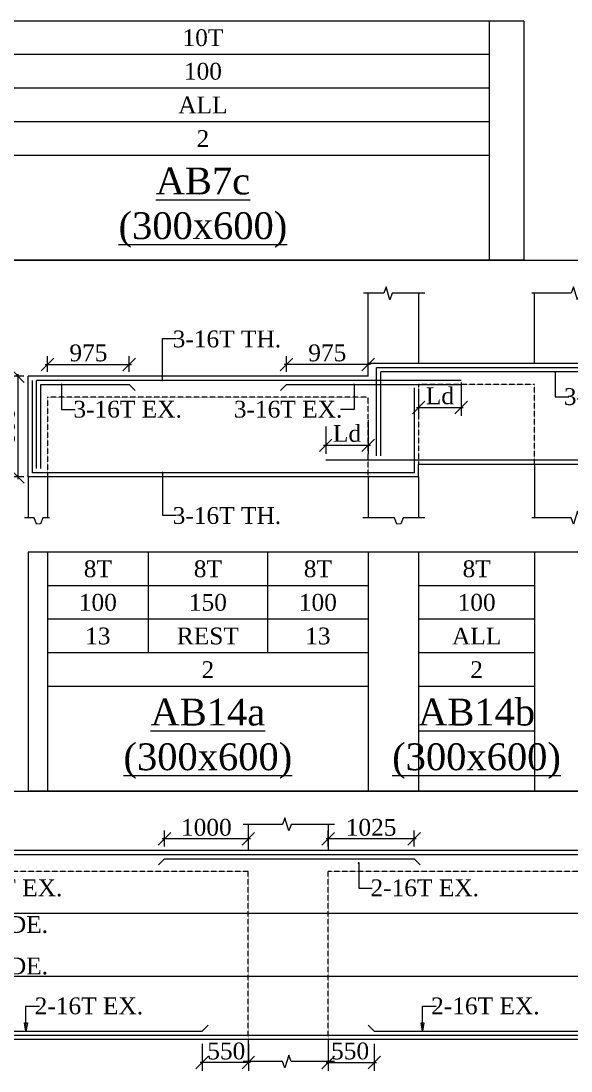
# Model space of a CAD drawing. Header units: inches. Extents: x 11017527 to 11245450, y -2821070 to -2693013.
# Drawn here: x 11070834 to 11077385, y -2780128 to -2767626 of the extents above; entities that cross this region are included whole.
import ezdxf
from ezdxf.enums import TextEntityAlignment as Align

# ---------------------------------------------------------------- set-up
doc = ezdxf.new("R2010")
doc.units = ezdxf.units.IN
doc.header["$LTSCALE"] = 0.5
doc.header["$MEASUREMENT"] = 0
doc.linetypes.add('HIDDEN', pattern=[9.525, 6.35, -3.175])
doc.layers.get('0').update_dxf_attribs({"lineweight": 0})
for name, color, linetype, lineweight in [('S-CUT OUT LINE', 9, 'Continuous', 9), ('S-DIM L.S.', 4, 'Continuous', 9), ('S-L.S.SECTION', 5, 'Continuous', 9), ('S-L.S.SLAB LINE', 8, 'HIDDEN', 5), ('S-L.S.STEEL', 6, 'Continuous', 15), ('S-SECTION MARK', 7, 'Continuous', 0), ('S-SHEET', 251, 'Continuous', 0), ('S-TEXT', 7, 'Continuous', 0), ('S-TEXT L.S. BEAM NO.', 30, 'Continuous', 5), ('S-TEXT. L.S.', 7, 'Continuous', 13)]:
    doc.layers.add(name, color=color, linetype=linetype, lineweight=lineweight)
doc.styles.add('135', font='arial.ttf', dxfattribs={"width": 0.8, "height": 135})
doc.styles.get("Standard").update_dxf_attribs({"font": 'times.ttf'})
doc.styles.add('TEXT', font='times.ttf')
doc.dimstyles.new('75', dxfattribs={"dimtxt": 135, "dimasz": 90, "dimexe": 0.1, "dimexo": 0.03, "dimgap": 0.09, "dimtad": 1, "dimdec": 0, "dimzin": 0, "dimdsep": 46, "dimtxsty": '135', "dimblk": 'ARCHTICK', "dimcen": 0.09, "dimclrd": 256, "dimclre": 256, "dimclrt": 256, "dimadec": 0, "dimazin": 0, "dimtfac": 1, "dimtdec": 0, "dimtofl": 0, "dimtmove": 1, "dimatfit": 3, "dimldrblk": 'DOTSMALL', "dimfxl": 1, "dimtolj": 1, "dimtzin": 0, "dimlwd": -1, "dimlwe": -1, "dimarcsym": 0})
doc.dimstyles.new('SETU_1', dxfattribs={"dimtxt": 200, "dimasz": 150, "dimexe": 100, "dimexo": 50, "dimgap": 35, "dimtad": 1, "dimdec": 0, "dimzin": 0, "dimdsep": 46, "dimtxsty": 'Standard', "dimblk": 'OBLIQUE', "dimcen": 150, "dimdle": 25, "dimclrd": 4, "dimclre": 7, "dimclrt": 256, "dimadec": 0, "dimazin": 0, "dimtfac": 1, "dimtdec": 0, "dimtofl": 0, "dimtmove": 1, "dimatfit": 3, "dimfxl": 1, "dimtolj": 1, "dimtzin": 0, "dimlwd": -1, "dimlwe": 5, "dimarcsym": 1})

# ---------------------------------------------------------------- blocks, each defined once
blk = doc.blocks.new('_Oblique')
at = {"color": 0, "linetype": 'ByBlock', "lineweight": -2}
blk.add_line((-0.5, -0.5), (0.5, 0.5), dxfattribs=at)
blk = doc.blocks.new('*D84')
at = {"layer": 'S-DIM L.S.', "color": 7, "transparency": 16777216}
blk.add_line((11071124, -2771716), (11072149, -2771716), dxfattribs=at)
at = {"layer": 'S-DIM L.S.', "color": 7, "lineweight": 5, "transparency": 16777216}
for p, q in [((11071149, -2771805), (11071149, -2771616)), ((11072124, -2771805), (11072124, -2771616))]:
    blk.add_line(p, q, dxfattribs=at)
at = {"layer": 'S-DIM L.S.', "color": 7, "transparency": 16777216, "xscale": 150, "yscale": 150, "zscale": 150, "rotation": 180}
blk.add_blockref('_Oblique', (11071149, -2771716), dxfattribs=at)
at = {"layer": 'S-DIM L.S.', "color": 7, "transparency": 16777216, "xscale": 150, "yscale": 150, "zscale": 150}
blk.add_blockref('_Oblique', (11072124, -2771716), dxfattribs=at)
at = {"layer": 'S-DIM L.S.', "transparency": 16777216, "insert": (11071637, -2771579), "char_height": 200, "attachment_point": 5, "style": 'TEXT'}
blk.add_mtext('\\A1;975', dxfattribs=at)
blk = doc.blocks.new('*D85')
at = {"layer": 'S-DIM L.S.', "color": 7, "transparency": 16777216}
blk.add_line((11074995, -2771716), (11073970, -2771716), dxfattribs=at)
at = {"layer": 'S-DIM L.S.', "color": 7, "lineweight": 5, "transparency": 16777216}
for p, q in [((11073995, -2771805), (11073995, -2771616)), ((11074970, -2771805), (11074970, -2771616))]:
    blk.add_line(p, q, dxfattribs=at)
at = {"layer": 'S-DIM L.S.', "color": 7, "transparency": 16777216, "xscale": 150, "yscale": 150, "zscale": 150, "rotation": 180}
blk.add_blockref('_Oblique', (11073995, -2771716), dxfattribs=at)
at = {"layer": 'S-DIM L.S.', "color": 7, "transparency": 16777216, "xscale": 150, "yscale": 150, "zscale": 150}
blk.add_blockref('_Oblique', (11074970, -2771716), dxfattribs=at)
at = {"layer": 'S-DIM L.S.', "transparency": 16777216, "insert": (11074482, -2771579), "char_height": 200, "attachment_point": 5, "style": 'TEXT'}
blk.add_mtext('\\A1;975', dxfattribs=at)
blk = doc.blocks.new('_ArchTick')
at = {"color": 0, "linetype": 'ByBlock', "const_width": 0.15}
blk.add_lwpolyline([(-0.5, -0.5), (0.5, 0.5)], dxfattribs=at)
blk = doc.blocks.new('*D93')
at = {"layer": 'S-DIM L.S.', "color": 7, "lineweight": 5, "transparency": 16777216}
for p, q in [((11070869, -2771855), (11070699, -2771855)), ((11070869, -2773055), (11070699, -2773055))]:
    blk.add_line(p, q, dxfattribs=at)
at = {"layer": 'S-DIM L.S.', "color": 6, "transparency": 16777216}
blk.add_line((11070799, -2773080), (11070799, -2771830), dxfattribs=at)
at = {"layer": 'S-DIM L.S.', "color": 6, "transparency": 16777216, "xscale": 150, "yscale": 150, "zscale": 150}
for p, rotation in [((11070799, -2771855), 90), ((11070799, -2773055), 270)]:
    blk.add_blockref('_Oblique', p, dxfattribs=dict(at, rotation=rotation))
at = {"layer": 'S-DIM L.S.', "transparency": 16777216, "insert": (11070662, -2772455), "char_height": 200, "attachment_point": 5, "rotation": 90, "style": 'TEXT'}
blk.add_mtext('\\A1;600', dxfattribs=at)
blk = doc.blocks.new('*D114')
at = {"layer": 'S-DIM L.S.', "color": 7, "lineweight": 5, "transparency": 16777216}
for p, q in [((11072542, -2777453), (11072542, -2777265)), ((11073542, -2777453), (11073542, -2777265))]:
    blk.add_line(p, q, dxfattribs=at)
at = {"layer": 'S-DIM L.S.', "color": 7, "transparency": 16777216}
blk.add_line((11073567, -2777365), (11072517, -2777365), dxfattribs=at)
at = {"layer": 'S-DIM L.S.', "color": 7, "transparency": 16777216, "xscale": 150, "yscale": 150, "zscale": 150, "rotation": 180}
blk.add_blockref('_Oblique', (11072542, -2777365), dxfattribs=at)
at = {"layer": 'S-DIM L.S.', "color": 7, "transparency": 16777216, "xscale": 150, "yscale": 150, "zscale": 150}
blk.add_blockref('_Oblique', (11073542, -2777365), dxfattribs=at)
at = {"layer": 'S-DIM L.S.', "transparency": 16777216, "insert": (11073042, -2777228), "char_height": 200, "attachment_point": 5, "style": 'TEXT'}
blk.add_mtext('\\A1;1000', dxfattribs=at)
blk = doc.blocks.new('*D116')
at = {"layer": 'S-DIM L.S.', "color": 7, "lineweight": 5, "transparency": 16777216}
for p, q in [((11072992, -2779803), (11072992, -2780128)), ((11073542, -2779803), (11073542, -2780128))]:
    blk.add_line(p, q, dxfattribs=at)
at = {"layer": 'S-DIM L.S.', "color": 7, "transparency": 16777216}
blk.add_line((11073567, -2780028), (11072967, -2780028), dxfattribs=at)
at = {"layer": 'S-DIM L.S.', "color": 7, "transparency": 16777216, "xscale": 150, "yscale": 150, "zscale": 150, "rotation": 180}
blk.add_blockref('_Oblique', (11072992, -2780028), dxfattribs=at)
at = {"layer": 'S-DIM L.S.', "color": 7, "transparency": 16777216, "xscale": 150, "yscale": 150, "zscale": 150}
blk.add_blockref('_Oblique', (11073542, -2780028), dxfattribs=at)
at = {"layer": 'S-DIM L.S.', "transparency": 16777216, "insert": (11073279, -2779891), "char_height": 200, "attachment_point": 5, "style": 'TEXT'}
blk.add_mtext('\\A1;550', dxfattribs=at)
blk = doc.blocks.new('*D117')
at = {"layer": 'S-DIM L.S.', "color": 7, "lineweight": 5, "transparency": 16777216}
for p, q in [((11074492, -2777453), (11074492, -2777265)), ((11075517, -2777453), (11075517, -2777265))]:
    blk.add_line(p, q, dxfattribs=at)
at = {"layer": 'S-DIM L.S.', "color": 7, "transparency": 16777216}
blk.add_line((11075542, -2777365), (11074467, -2777365), dxfattribs=at)
at = {"layer": 'S-DIM L.S.', "color": 7, "transparency": 16777216, "xscale": 150, "yscale": 150, "zscale": 150, "rotation": 180}
blk.add_blockref('_Oblique', (11074492, -2777365), dxfattribs=at)
at = {"layer": 'S-DIM L.S.', "color": 7, "transparency": 16777216, "xscale": 150, "yscale": 150, "zscale": 150}
blk.add_blockref('_Oblique', (11075517, -2777365), dxfattribs=at)
at = {"layer": 'S-DIM L.S.', "transparency": 16777216, "insert": (11075004, -2777228), "char_height": 200, "attachment_point": 5, "style": 'TEXT'}
blk.add_mtext('\\A1;1025', dxfattribs=at)
blk = doc.blocks.new('*D118')
at = {"layer": 'S-DIM L.S.', "color": 7, "lineweight": 5, "transparency": 16777216}
for p, q in [((11074492, -2779803), (11074492, -2780128)), ((11075042, -2779803), (11075042, -2780128))]:
    blk.add_line(p, q, dxfattribs=at)
at = {"layer": 'S-DIM L.S.', "color": 7, "transparency": 16777216}
blk.add_line((11074467, -2780028), (11075067, -2780028), dxfattribs=at)
at = {"layer": 'S-DIM L.S.', "color": 7, "transparency": 16777216, "xscale": 150, "yscale": 150, "zscale": 150, "rotation": 180}
blk.add_blockref('_Oblique', (11074492, -2780028), dxfattribs=at)
at = {"layer": 'S-DIM L.S.', "color": 7, "transparency": 16777216, "xscale": 150, "yscale": 150, "zscale": 150}
blk.add_blockref('_Oblique', (11075042, -2780028), dxfattribs=at)
at = {"layer": 'S-DIM L.S.', "transparency": 16777216, "insert": (11074754, -2779891), "char_height": 200, "attachment_point": 5, "style": 'TEXT'}
blk.add_mtext('\\A1;550', dxfattribs=at)
blk = doc.blocks.new('*D377')
at = {"layer": 'S-DIM L.S.', "color": 7, "lineweight": 5, "transparency": 16777216}
for p, q in [((11074463, -2772453), (11074463, -2772778)), ((11074970, -2772378), (11074970, -2772778))]:
    blk.add_line(p, q, dxfattribs=at)
at = {"layer": 'S-DIM L.S.', "color": 7, "transparency": 16777216}
blk.add_line((11074438, -2772678), (11074995, -2772678), dxfattribs=at)
at = {"layer": 'S-DIM L.S.', "color": 7, "transparency": 16777216, "xscale": 150, "yscale": 150, "zscale": 150, "rotation": 180}
blk.add_blockref('_Oblique', (11074463, -2772678), dxfattribs=at)
at = {"layer": 'S-DIM L.S.', "color": 7, "transparency": 16777216, "xscale": 150, "yscale": 150, "zscale": 150}
blk.add_blockref('_Oblique', (11074970, -2772678), dxfattribs=at)
at = {"layer": 'S-DIM L.S.', "transparency": 16777216, "insert": (11074717, -2772538), "char_height": 200, "attachment_point": 5, "style": 'TEXT'}
blk.add_mtext('\\A1;Ld', dxfattribs=at)
blk = doc.blocks.new('*D378')
at = {"layer": 'S-DIM L.S.', "color": 7, "lineweight": 5, "transparency": 16777216}
for p, q in [((11076076, -2771930), (11076076, -2772329)), ((11075570, -2772005), (11075570, -2772329))]:
    blk.add_line(p, q, dxfattribs=at)
at = {"layer": 'S-DIM L.S.', "color": 7, "transparency": 16777216}
blk.add_line((11075545, -2772229), (11076101, -2772229), dxfattribs=at)
at = {"layer": 'S-DIM L.S.', "color": 7, "transparency": 16777216, "xscale": 150, "yscale": 150, "zscale": 150, "rotation": 180}
blk.add_blockref('_Oblique', (11075570, -2772229), dxfattribs=at)
at = {"layer": 'S-DIM L.S.', "color": 7, "transparency": 16777216, "xscale": 150, "yscale": 150, "zscale": 150}
blk.add_blockref('_Oblique', (11076076, -2772229), dxfattribs=at)
at = {"layer": 'S-DIM L.S.', "transparency": 16777216, "insert": (11075823, -2772090), "char_height": 200, "attachment_point": 5, "style": 'TEXT'}
blk.add_mtext('\\A1;Ld', dxfattribs=at)

msp = doc.modelspace()

# ---------------------------------------------------------------- linework, layer by layer
at = {"layer": 'S-CUT OUT LINE'}
for points, elevation in [([(11075644.769, -2770868.178), (11075256.231, -2770868.178), (11075228.261, -2770945.026), (11075181.584, -2770791.331), (11075153.614, -2770868.178), (11074915.272, -2770868.165)], 0.006), ([(11077974.769, -2770868.186), (11077490.48, -2770868.179), (11077462.51, -2770945.027), (11077415.833, -2770791.331), (11077387.862, -2770868.179), (11076917.249, -2770868.158)], -0.011), ([(11077974.769, -2773540.955), (11077490.48, -2773540.948), (11077462.51, -2773464.1), (11077415.833, -2773617.796), (11077387.862, -2773540.948), (11076917.249, -2773540.928)], -0.011), ([(11071173.954, -2773540.961), (11071095.413, -2773540.961), (11071067.443, -2773614.113), (11071020.766, -2773617.809), (11070992.796, -2773540.961), (11070876.853, -2773540.961)], 0.025), ([(11075644.769, -2773540.961), (11075384.975, -2773540.969), (11075357.004, -2773614.121), (11075310.328, -2773617.817), (11075282.357, -2773540.969), (11074906.782, -2773540.969)], 0.023), ([(11074566.715, -2777191.89), (11074051.168, -2777191.89), (11074023.198, -2777268.738), (11073976.521, -2777115.043), (11073948.551, -2777191.89), (11073478.728, -2777191.89)], 0.033), ([(11074566.715, -2780014.66), (11074051.168, -2780014.66), (11074023.198, -2779937.812), (11073976.521, -2780091.507), (11073948.551, -2780014.66), (11073478.728, -2780014.66)], 0.033)]:
    msp.add_lwpolyline(points, dxfattribs=dict(at, elevation=elevation))
at = {"layer": 'S-L.S.SECTION', "color": 1}
for p, q in [((11074969.769, -2771704.55, -0.005), (11074969.769, -2770868.165, -0.005)), ((11075569.769, -2770868.178, 0.02), (11075569.769, -2771704.563, 0.02)), ((11076949.769, -2771704.543, -0.024), (11076949.769, -2770868.158, -0.024)), ((11076949.769, -2772904.543, -0.024), (11076949.769, -2773540.928, -0.024)), ((11070919.432, -2773054.475, 0.001), (11070919.432, -2773540.913, -0.009)), ((11071149.432, -2773054.523, 0.035), (11071149.432, -2773540.961, 0.026)), ((11074969.769, -2773054.523, 0.006), (11074969.769, -2773540.969, -0.006)), ((11075569.769, -2773054.515, 0.02), (11075569.769, -2773540.961, 0.008)), ((11073541.715, -2777191.89, 0.004), (11073541.715, -2777503.275, 0.004)), ((11074491.715, -2777191.89, 0.01), (11074491.715, -2777503.275, 0.01)), ((11073541.715, -2779753.275, 0.031), (11073541.715, -2780014.66, 0.004)), ((11074491.715, -2779753.275, 0.036), (11074491.715, -2780014.66, 0.01))]:
    msp.add_line(p, q, dxfattribs=at)
at = {"layer": 'S-L.S.SECTION', "color": 5}
for p, q in [((11074969.767, -2771854.563, -0.022), (11074969.769, -2771704.55, -0.022)), ((11080849.769, -2771704.563, -0.013), (11074969.769, -2771704.55, -0.002)), ((11074969.769, -2771854.563, -0.022), (11070919.432, -2771854.523, -0.011)), ((11070919.432, -2773054.475, 0.001), (11070919.432, -2771854.523, -0.011)), ((11075569.769, -2773054.515, 0.015), (11075569.769, -2772904.551, -0.003)), ((11080849.769, -2772904.563, -0.013), (11075569.769, -2772904.563, 0.003)), ((11075569.769, -2773054.515, -0.002), (11070919.432, -2773054.475, 0.001)), ((11082401.715, -2777503.371, 0.008), (11068641.715, -2777503.371, 0.008)), ((11082401.715, -2779753.371, 0.035), (11068641.715, -2779753.371, 0.034))]:
    msp.add_line(p, q, dxfattribs=at)
at = {"layer": 'S-L.S.SLAB LINE', "linetype": 'HIDDEN', "ltscale": 0.8}
for p, q in [((11076949.769, -2771954.543, -0.011), (11075569.769, -2771954.564, 0.008)), ((11075569.769, -2771954.564, 0.003), (11075569.769, -2772904.563, 0.003)), ((11076949.769, -2772904.543, -0.024), (11076949.769, -2771954.543, -0.024)), ((11074969.769, -2772104.572, 0.01), (11071149.432, -2772104.527, 0.023)), ((11071149.432, -2772104.527, 0.009), (11071149.432, -2773054.475, 0.018)), ((11074969.769, -2773054.523, 0.006), (11074969.769, -2772104.572, -0.003)), ((11073541.715, -2777753.372, 0.04), (11069591.715, -2777753.375, 0.042)), ((11073541.715, -2779753.275, 0.031), (11073541.715, -2777753.372, 0.007)), ((11078511.715, -2777753.369, 0.038), (11074491.715, -2777753.372, 0.04)), ((11074491.715, -2779753.275, 0.031), (11074491.715, -2777753.372, 0.007))]:
    msp.add_line(p, q, dxfattribs=at)
at = {"layer": 'S-L.S.STEEL', "color": 1}
for p, q in [((11080749.769, -2771754.563, -0.013), (11075069.769, -2771754.55, -0.002)), ((11075069.769, -2772804.55, -0.022), (11075069.769, -2771754.55, -0.022)), ((11070969.432, -2773004.475, 0.001), (11070969.432, -2771904.523, -0.011)), ((11076076.152, -2771904.568, -0.014), (11071019.432, -2771904.523, -0.011)), ((11071019.432, -2772954.475, 0.001), (11071019.432, -2771904.523, -0.011)), ((11075519.769, -2773004.515, 0.015), (11075519.769, -2771991.958, 0.003)), ((11080799.769, -2772854.563, -0.013), (11074463.387, -2772854.548, -0.001)), ((11075519.769, -2773004.515, -0.002), (11070969.432, -2773004.475, 0.001)), ((11082301.715, -2777553.371, 0.009), (11068741.715, -2777553.371, 0.008)), ((11082401.715, -2778253.371, 0.026), (11068641.715, -2778253.371, 0.024)), ((11082401.715, -2779003.371, 0.026), (11068641.715, -2779003.371, 0.024)), ((11082351.715, -2779703.371, 0.035), (11068691.715, -2779703.371, 0.034))]:
    msp.add_line(p, q, dxfattribs=at)
at = {"layer": 'S-L.S.STEEL'}
for p, q in [((11078574.769, -2771804.565, -0.032), (11075119.769, -2771804.54, -0.084)), ((11075119.769, -2772804.55, -0.022), (11075119.769, -2771804.54, -0.022)), ((11071069.432, -2771954.523, -0.011), (11072124.432, -2771954.514, -0.007)), ((11071069.432, -2772954.475, 0.001), (11071069.432, -2771954.523, -0.011)), ((11072124.432, -2771954.514, 0.006), (11072195.44, -2772025.522, 0.006)), ((11073994.769, -2771954.582, -0.008), (11073923.76, -2772025.591, -0.008)), ((11073994.769, -2771954.582, -0.006), (11076076.152, -2771954.554, -0.042)), ((11072541.715, -2777603.286, 0.003), (11072470.706, -2777674.295, 0.003)), ((11072541.715, -2777603.286, 0.004), (11075516.715, -2777603.297, -0.044)), ((11075516.715, -2777603.286, 0.003), (11075587.723, -2777674.295, 0.003)), ((11072991.715, -2779653.227, 0.059), (11073062.723, -2779582.218, 0.059)), ((11075041.639, -2779653.199, 0.036), (11074970.706, -2779582.266, 0.036)), ((11070141.715, -2779653.371, 0.051), (11072991.715, -2779653.227, 0.043)), ((11075041.639, -2779653.199, 0.053), (11077961.802, -2779653.187, 0.072))]:
    msp.add_line(p, q, dxfattribs=at)
at = {"layer": 'S-SHEET'}
for p, q in [((11076820.811, -2767625.851, 0.013), (11063710.811, -2767625.838, 0.044)), ((11076410.811, -2767625.851, 0.044), (11076410.811, -2770471.638, 0.044)), ((11076820.811, -2767625.851, 0.013), (11076820.811, -2770471.638, 0.013)), ((11076410.811, -2768025.851, 0.062), (11069590.811, -2768025.851, 0.062)), ((11076410.811, -2768425.851, 0.062), (11069590.811, -2768425.851, 0.062)), ((11076410.811, -2768825.851, 0.062), (11069590.811, -2768825.851, 0.062)), ((11076410.811, -2769225.851, 0.062), (11069590.811, -2769225.851, 0.062)), ((11057421.852, -2770471.59, 0.001), (11115101.842, -2770471.59, 0.001)), ((11076820.811, -2770471.638, 0.013), (11063710.811, -2770471.625, 0.044)), ((11075569.769, -2773949.563, 0.003), (11070919.432, -2773949.523, 0.006)), ((11070919.432, -2773949.523, -0.011), (11070919.432, -2776795.31, -0.011)), ((11071149.432, -2773949.523, 0.006), (11071149.432, -2776795.31, 0.006)), ((11072349.432, -2773949.523, 0.006), (11072349.432, -2775149.538, 0.006)), ((11073769.769, -2773949.571, -0.006), (11073769.769, -2775149.556, -0.006)), ((11080849.769, -2773949.563, 0.003), (11074969.769, -2773949.55, 0.015)), ((11074969.769, -2773949.55, -0.005), (11074969.769, -2776795.337, -0.005)), ((11074969.769, -2773949.55, 0.007), (11074969.769, -2776795.337, 0.007)), ((11074969.769, -2773949.571, -0.006), (11074969.769, -2776795.358, -0.006)), ((11075569.769, -2773949.563, -0.009), (11075569.769, -2776795.35, -0.009)), ((11075569.769, -2773949.563, 0.003), (11075569.769, -2776795.35, 0.003)), ((11076949.769, -2773949.543, -0.024), (11076949.769, -2776795.33, -0.024)), ((11074969.769, -2774349.571, 0.004), (11071149.432, -2774349.523, 0.006)), ((11076949.769, -2774349.543, -0.007), (11075569.769, -2774349.563, 0.013)), ((11074969.769, -2774749.571, 0.004), (11071149.432, -2774749.523, 0.006)), ((11076949.769, -2774749.543, -0.007), (11075569.769, -2774749.563, 0.013)), ((11074969.769, -2775149.571, 0.004), (11071149.432, -2775149.523, 0.006)), ((11076949.769, -2775149.543, -0.007), (11075569.769, -2775149.563, 0.013)), ((11074969.769, -2775549.571, 0.004), (11071149.432, -2775549.523, 0.006)), ((11076949.769, -2775549.543, -0.007), (11075569.769, -2775549.563, 0.013)), ((11057421.852, -2776795.35, 0.003), (11115101.842, -2776795.35, 0.003)), ((11075569.769, -2776795.35, 0.003), (11070919.432, -2776795.31, 0.006)), ((11080849.769, -2776795.35, 0.003), (11074969.769, -2776795.337, 0.015))]:
    msp.add_line(p, q, dxfattribs=at)

# ---------------------------------------------------------------- texts
at = {"layer": 'S-TEXT', "char_height": 200, "attachment_point": 5, "style": 'TEXT'}
for s, insert, width in [('10T', (11073000.811, -2767825.836, 0.041), 4420), ('\\pxt9.000002;100', (11073000.811, -2768225.821, 0.043), 4420), ('ALL', (11073000.811, -2768625.836, 0.044), 4420), ('2', (11073000.811, -2769025.836, 0.049), 6820), ('8T', (11071749.432, -2774149.532, 0.006), 1200), ('8T', (11073059.769, -2774149.556, 0.004), 1420.00002), ('8T', (11074369.769, -2774149.58, -0.006), 1200), ('8T', (11076260.718, -2774149.543, 0.005), 1378.10163), ('\\pxt9.000002;100', (11071749.432, -2774549.532, 0.007), 1200), ('\\pxt9.000002;150', (11073059.769, -2774549.548, 0.009), 1420.00002), ('\\pxt9.000002;100', (11074369.769, -2774549.58, -0.005), 1200), ('\\pxt9.000002;100', (11076260.718, -2774549.533, -0.002), 1378.10163), ('13', (11071749.432, -2774949.532, 0.007), 1200), ('REST', (11073059.769, -2774949.548, 0.009), 1420.00002), ('13', (11074369.769, -2774949.58, -0.005), 1200), ('ALL', (11076260.718, -2774949.533, -0.002), 1378.10163), ('2', (11073059.6, -2775349.532, 0.006), 3820.33685), ('2', (11076259.769, -2775349.553, 0.006), 1380)]:
    msp.add_mtext(s, dxfattribs=dict(at, insert=insert, width=width))
at = {"layer": 'S-TEXT L.S. BEAM NO.', "linetype": 'ByBlock', "char_height": 319.2745, "attachment_point": 5, "style": 'TEXT'}
for s, insert, width in [('{\\LAB7c\\P(300x600)}', (11073000.811, -2769848.73, 0.054), 6820), ('{\\LAB14a\\P(300x600)}', (11073059.6, -2776172.426, 0.002), 3820.33685), ('{\\LAB14b\\P(300x600)}', (11076259.769, -2776172.432, -0.001), 1380)]:
    msp.add_mtext(s, dxfattribs=dict(at, insert=insert, width=width))
at = {"layer": 'S-TEXT. L.S.', "style": 'TEXT'}
for s, p in [('3-16T TH.', (11073286.534, -2771511.376, 0.004)), ('3-20T EX.', (11077945.202, -2772197.982, -0.043)), ('3-16T EX.', (11072104.099, -2772347.99, 0)), ('3-16T EX.', (11074015.101, -2772347.99, 0)), ('3-16T TH.', (11073286.534, -2773614.005, 0.016)), ('2-16T EX.', (11070680.617, -2778046.781, 0.03)), ('2-16T EX.', (11075642.582, -2778046.781, 0.03)), ('2-8T SIDE.', (11070451.789, -2778483.989, 0)), ('2-8T SIDE.', (11070451.789, -2778977.271, 0)), ('2-16T EX.', (11071642.744, -2779452.512, 0.066)), ('2-16T EX.', (11076364.614, -2779452.512, 0.066))]:
    msp.add_text(s, height=200, dxfattribs=at).set_placement(p, align=Align.CENTER)

# ---------------------------------------------------------------- dimensions: what is measured, and where the dimension line sits
at = {"layer": 'S-DIM L.S.'}
for base, p1, p2, override, picture, middle in [((11072124.432, -2771716.371, 0.006), (11071149.432, -2771854.523, 0.006), (11072124.432, -2771854.514, 0.006), {"dimtxsty": 'TEXT', "dimblk": 'Oblique', "dimclrd": 7, "dimarcsym": 1}, '*D84', (11071636.932, -2771579.352, 0.006)), ((11074491.715, -2777365.135, 0.004), (11075516.715, -2777503.275, 0.004), (11074491.715, -2777503.275, 0.01), {"dimtxsty": 'TEXT', "dimblk": 'Oblique', "dimclrd": 7}, '*D117', (11075004.215, -2777228.404, 0.004))]:
    dim = msp.add_linear_dim(base=base, p1=p1, p2=p2, dimstyle='SETU_1', override=override, dxfattribs=at)
    dim.commit()
    dim.dimension.update_dxf_attribs({"geometry": picture, "text_midpoint": middle})
for base, p1, p2, picture, middle in [((11073994.769, -2771716.431, -0.006), (11074969.769, -2771854.571, -0.006), (11073994.769, -2771854.582, -0.008), '*D85', (11074482.269, -2771579.412, -0.006)), ((11072541.715, -2777365.135, 0.004), (11073541.715, -2777503.275, 0.004), (11072541.715, -2777503.286, 0.003), '*D114', (11073041.715, -2777228.404, 0.004))]:
    dim = msp.add_linear_dim(base=base, p1=p1, p2=p2, angle=180, dimstyle='SETU_1', override={"dimtxsty": 'TEXT', "dimblk": 'Oblique', "dimclrd": 7, "dimarcsym": 1}, dxfattribs=at)
    dim.commit()
    dim.dimension.update_dxf_attribs({"geometry": picture, "text_midpoint": middle})
at = {"layer": 'S-DIM L.S.', "color": 7}
dim = msp.add_linear_dim(base=(11070798.518, -2771854.523, -0.031), p1=(11070919.432, -2773054.523, -0.031), p2=(11070919.432, -2771854.523, -0.031), angle=90, dimstyle='SETU_1', override={"dimlfac": 0.5, "dimtxsty": 'TEXT', "dimclrd": 6, "dimarcsym": 1}, dxfattribs=at)
dim.commit()
dim.dimension.update_dxf_attribs({"geometry": '*D93', "text_midpoint": (11070661.788, -2772454.523, -0.031)})
at = {"layer": 'S-DIM L.S.'}
for base, p1, p2, picture, middle in [((11076076.152, -2772229.314, 0.003), (11075569.769, -2771954.577, 0.003), (11076076.152, -2771879.982, 0.01), '*D378', (11075822.96, -2772229.314, 0.003)), ((11074969.77, -2772677.554, 0.004), (11074463.387, -2772402.817, 0.003), (11074969.77, -2772328.222, 0.011), '*D377', (11074716.579, -2772677.554, 0.004))]:
    dim = msp.add_linear_dim(base=base, p1=p1, p2=p2, text='Ld', dimstyle='SETU_1', override={"dimtxsty": 'TEXT', "dimclrd": 7}, dxfattribs=at)
    dim.commit()
    dim.dimension.update_dxf_attribs({"geometry": picture, "text_midpoint": middle, "dimtype": 160})
dim = msp.add_linear_dim(base=(11072991.715, -2780027.964, 0.043), p1=(11073541.715, -2779753.227, 0.043), p2=(11072991.715, -2779753.227, 0.059), angle=180, dimstyle='SETU_1', override={"dimtxsty": 'TEXT', "dimblk": 'Oblique', "dimclrd": 7, "dimarcsym": 1}, dxfattribs=at)
dim.commit()
dim.dimension.update_dxf_attribs({"geometry": '*D116', "text_midpoint": (11073279.215, -2780027.964, 0.043), "dimtype": 160})
dim = msp.add_linear_dim(base=(11075041.715, -2780028.012, 0.019), p1=(11074491.715, -2779753.275, 0.019), p2=(11075041.715, -2779753.275, 0.036), dimstyle='SETU_1', override={"dimtxsty": 'TEXT', "dimblk": 'Oblique', "dimclrd": 7, "dimarcsym": 1}, dxfattribs=at)
dim.commit()
dim.dimension.update_dxf_attribs({"geometry": '*D118', "text_midpoint": (11074754.215, -2780028.012, 0.019), "dimtype": 160})

# ---------------------------------------------------------------- leaders
at = {"layer": 'S-SECTION MARK'}
for points, override in [([(11072519.058, -2771904.571, 0.001), (11072519.058, -2771406.582, 0.001), (11072680.558, -2771406.582, 0.001)], {"dimasz": 100, "dimclrd": 7}), ([(11077195.858, -2771804.593, -0.014), (11077195.858, -2772101.868, -0.014), (11077357.358, -2772101.868, -0.014)], {"dimasz": 100, "dimclrd": 7}), ([(11071318.282, -2771954.601, 0.029), (11071318.282, -2772251.876, 0.029), (11071479.782, -2772251.876, 0.029)], {"dimasz": 100, "dimclrd": 7}), ([(11074800.918, -2771954.601, 0.029), (11074800.918, -2772251.876, 0.029), (11074639.418, -2772251.876, 0.029)], {"dimasz": 100, "dimclrd": 7}), ([(11072519.058, -2773004.523, 0.001), (11072519.058, -2773509.21, 0.001), (11072680.558, -2773509.21, 0.001)], {"dimasz": 100, "dimclrd": 7}), ([(11074856.765, -2777653.392, 0.06), (11074856.765, -2777950.667, 0.06), (11075018.265, -2777950.667, 0.06)], {"dimasz": 100, "dimclrd": 7}), ([(11070893.4, -2779653.371, 0.051), (11070893.4, -2779356.095, 0.051), (11071054.9, -2779356.095, 0.051)], {"dimasz": 100, "dimclrd": 7, "dimldrblk": 'ClosedBlank'}), ([(11075615.27, -2779653.371, 0.051), (11075615.27, -2779356.095, 0.051), (11075776.771, -2779356.095, 0.051)], {"dimasz": 100, "dimclrd": 7, "dimldrblk": 'ClosedBlank'})]:
    msp.add_leader(points, dimstyle='75', override=override, dxfattribs=at)

doc.saveas('drawing.dxf')
